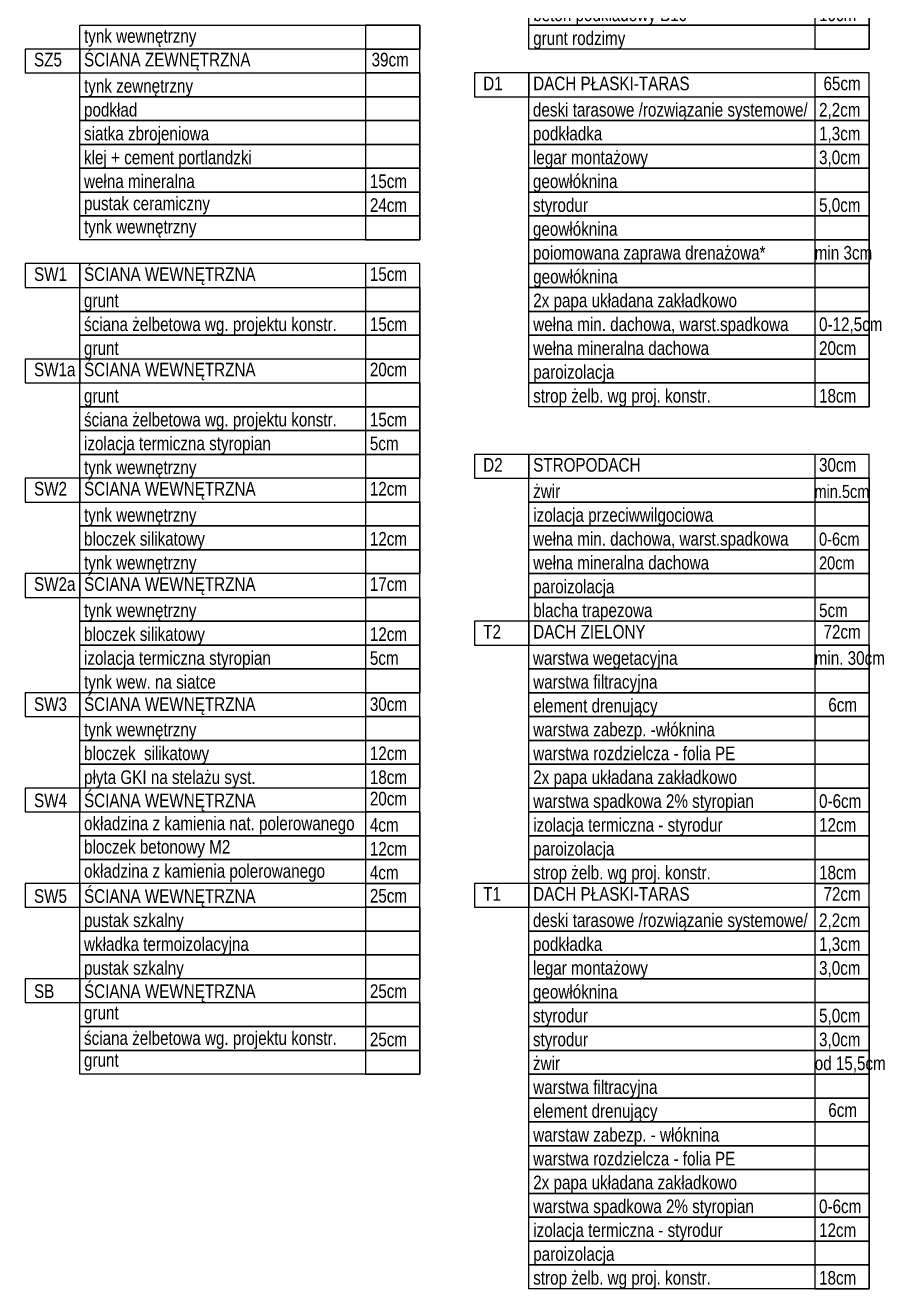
# Model space of a CAD drawing. Header units: millimetres. Extents: x 58205 to 122423, y 1055 to 94479.
# Drawn here: x 72986 to 73933, y 1055 to 2447 of the extents above; entities that cross this region are included whole.
import ezdxf

# ---------------------------------------------------------------- set-up
doc = ezdxf.new("R2010")
doc.units = ezdxf.units.MM
for name, color, linetype in [('+48_OPISY', 3, 'Continuous'), ('OPISY_ŚCIAN', 3, 'Continuous'), ('WYMIARY', 6, 'Continuous')]:
    doc.layers.add(name, color=color, linetype=linetype)
doc.styles.add('WRP_ARIAL', font='ARIAL.TTF', dxfattribs={"width": 0.8})

# ---------------------------------------------------------------- blocks, each defined once
blk = doc.blocks.new('SCIANY_TAB')
at = {"layer": 'OPISY_ŚCIAN', "ltscale": 5}
for points in [[(-20, 0), (0, 0), (0, 8.75), (-20, 8.75)], [(0, 0), (125, 0), (125, 8.75), (0, 8.75)], [(105, 0), (125, 0), (125, 8.75), (105, 8.75)]]:
    blk.add_lwpolyline(points, close=True, dxfattribs=at)
at = {"layer": 'OPISY_ŚCIAN', "ltscale": 5, "style": 'WRP_ARIAL', "width": 0.8}
for tag, p in [('SYM', (-16.78, 2.4)), ('OPIS', (3.22, 2.4)), ('WYM', (108.22, 2.4))]:
    blk.add_attdef(tag, p, '', height=5, dxfattribs=at)
blk = doc.blocks.new('SCIANY_WARS')
at = {"layer": 'OPISY_ŚCIAN', "ltscale": 5}
for points in [[(125, -8.75), (0, -8.75), (0, 0), (125, 0)], [(105, -8.75), (125, -8.75), (125, 0), (105, 0)]]:
    blk.add_lwpolyline(points, close=True, dxfattribs=at)
at = {"layer": 'OPISY_ŚCIAN', "ltscale": 5, "style": 'WRP_ARIAL', "width": 0.8}
for tag, p in [('WARSTWA', (1.59, -7.24)), ('GR', (106.59, -7.24))]:
    blk.add_attdef(tag, p, '', height=5, dxfattribs=at)

msp = doc.modelspace()

# ---------------------------------------------------------------- block references
at = {"layer": '+48_OPISY'}
ref = msp.add_blockref('SCIANY_WARS', (73045.809, 2446.728), dxfattribs=dict(at, xscale=2.999999999985448, yscale=3, zscale=3.000000000001328))
ref.add_attrib('WARSTWA', 'tynk wewnętrzny', (73050.574, 2427.479), dxfattribs={"layer": 'OPISY_ŚCIAN', "ltscale": 5, "height": 15, "style": 'WRP_ARIAL', "width": 0.8})
ref = msp.add_blockref('SCIANY_TAB', (73045.809, 2394.228), dxfattribs=dict(at, xscale=2.999999999985448, yscale=3, zscale=3.000000000001328))
ref.add_attrib('OPIS', 'ŚCIANA ZEWNĘTRZNA', (73050.574, 2401.428), dxfattribs={"layer": 'OPISY_ŚCIAN', "ltscale": 5, "height": 15, "style": 'WRP_ARIAL', "width": 0.8})
ref.add_attrib('SYM', 'SZ5', (72995.469, 2401.428), dxfattribs={"layer": 'OPISY_ŚCIAN', "ltscale": 5, "height": 15, "style": 'WRP_ARIAL', "width": 0.8})
ref.add_attrib('WYM', '39cm', (73367.477, 2401.428), dxfattribs={"layer": 'OPISY_ŚCIAN', "ltscale": 5, "height": 15, "style": 'WRP_ARIAL', "width": 0.8})
ref = msp.add_blockref('SCIANY_WARS', (73045.809, 2394.228), dxfattribs=dict(at, xscale=2.999999999985448, yscale=3, zscale=3.000000000001328))
ref.add_attrib('WARSTWA', 'tynk zewnętrzny', (73050.574, 2372.496), dxfattribs={"layer": 'OPISY_ŚCIAN', "ltscale": 5, "height": 15, "style": 'WRP_ARIAL', "width": 0.8})
ref = msp.add_blockref('SCIANY_WARS', (73045.809, 2367.978), dxfattribs=dict(at, xscale=2.999999999985448, yscale=3, zscale=3.000000000001328))
ref.add_attrib('WARSTWA', 'podkład', (73050.574, 2346.246), dxfattribs={"layer": 'OPISY_ŚCIAN', "ltscale": 5, "height": 15, "style": 'WRP_ARIAL', "width": 0.8})
ref = msp.add_blockref('SCIANY_WARS', (73045.809, 2341.728), dxfattribs=dict(at, xscale=2.999999999985448, yscale=3, zscale=3.000000000001328))
ref.add_attrib('WARSTWA', 'siatka zbrojeniowa', (73050.574, 2319.996), dxfattribs={"layer": 'OPISY_ŚCIAN', "ltscale": 5, "height": 15, "style": 'WRP_ARIAL', "width": 0.8})
ref = msp.add_blockref('SCIANY_WARS', (73045.809, 2315.478), dxfattribs=dict(at, xscale=2.999999999985448, yscale=3, zscale=3.000000000001328))
ref.add_attrib('WARSTWA', 'klej + cement portlandzki', (73050.574, 2293.746), dxfattribs={"layer": 'OPISY_ŚCIAN', "ltscale": 5, "height": 15, "style": 'WRP_ARIAL', "width": 0.8})
at = {"layer": '+48_OPISY', "xscale": 2.999999999985448, "yscale": 3}
for p, zscale, values in [((73045.809, 2289.228), 3.000000000001328, {'WARSTWA': 'wełna mineralna', 'GR': '15cm'}), ((73045.809, 2000.478), 2.999999999999896, {'WARSTWA': 'izolacja termiczna styropian', 'GR': '5cm'}), ((73045.809, 1895.478), 2.999999999999896, {'WARSTWA': 'bloczek silikatowy', 'GR': '12cm'}), ((73045.809, 1790.478), 2.999999999999896, {'WARSTWA': 'bloczek silikatowy', 'GR': '12cm'}), ((73045.809, 1764.228), 2.999999999999896, {'WARSTWA': 'izolacja termiczna styropian', 'GR': '5cm'}), ((73045.809, 1659.228), 2.999999999999896, {'WARSTWA': 'bloczek  silikatowy', 'GR': '12cm'}), ((73045.809, 1632.978), 2.999999999999896, {'WARSTWA': 'płyta GKI na stelażu syst.', 'GR': '18cm'})]:
    msp.add_blockref('SCIANY_WARS', p, dxfattribs=dict(at, zscale=zscale)).add_auto_attribs(values)
at = {"layer": '+48_OPISY'}
ref = msp.add_blockref('SCIANY_WARS', (73045.809, 2262.978), dxfattribs=dict(at, xscale=2.999999999985448, yscale=3, zscale=3.000000000001328))
ref.add_attrib('WARSTWA', 'pustak ceramiczny ', (73050.574, 2243.083), dxfattribs={"layer": 'OPISY_ŚCIAN', "ltscale": 5, "height": 15, "style": 'WRP_ARIAL', "width": 0.8})
ref.add_attrib('GR', '24cm', (73365.574, 2241.246), dxfattribs={"layer": 'OPISY_ŚCIAN', "ltscale": 5, "height": 15, "style": 'WRP_ARIAL', "width": 0.8})
ref = msp.add_blockref('SCIANY_WARS', (73045.809, 2236.728), dxfattribs=dict(at, xscale=2.999999999985448, yscale=3, zscale=3.000000000001328))
ref.add_attrib('WARSTWA', 'tynk wewnętrzny', (73050.574, 2217.479), dxfattribs={"layer": 'OPISY_ŚCIAN', "ltscale": 5, "height": 15, "style": 'WRP_ARIAL', "width": 0.8})
ref = msp.add_blockref('SCIANY_TAB', (73045.809, 2157.978), dxfattribs=dict(at, xscale=2.999999999985448, yscale=3, zscale=2.999999999999896))
ref.add_attrib('OPIS', 'ŚCIANA WEWNĘTRZNA', (73050.574, 2165.178), dxfattribs={"layer": 'OPISY_ŚCIAN', "ltscale": 5, "height": 15, "style": 'WRP_ARIAL', "width": 0.8})
ref.add_attrib('SYM', 'SW1', (72995.469, 2165.178), dxfattribs={"layer": 'OPISY_ŚCIAN', "ltscale": 5, "height": 15, "style": 'WRP_ARIAL', "width": 0.8})
ref.add_attrib('WYM', '15cm', (73365.574, 2165.178), dxfattribs={"layer": 'OPISY_ŚCIAN', "ltscale": 5, "height": 15, "style": 'WRP_ARIAL', "width": 0.8})
ref = msp.add_blockref('SCIANY_TAB', (73045.809, 2052.978), dxfattribs=dict(at, xscale=2.999999999985448, yscale=3, zscale=2.999999999999896))
ref.add_attrib('OPIS', 'ŚCIANA WEWNĘTRZNA', (73050.574, 2060.178), dxfattribs={"layer": 'OPISY_ŚCIAN', "ltscale": 5, "height": 15, "style": 'WRP_ARIAL', "width": 0.8})
ref.add_attrib('SYM', 'SW1a', (72995.469, 2060.178), dxfattribs={"layer": 'OPISY_ŚCIAN', "ltscale": 5, "height": 15, "style": 'WRP_ARIAL', "width": 0.8})
ref.add_attrib('WYM', '20cm', (73365.574, 2060.178), dxfattribs={"layer": 'OPISY_ŚCIAN', "ltscale": 5, "height": 15, "style": 'WRP_ARIAL', "width": 0.8})
ref = msp.add_blockref('SCIANY_WARS', (73045.809, 1974.228), dxfattribs=dict(at, xscale=2.999999999985448, yscale=3, zscale=3.00000000000112))
ref.add_attrib('WARSTWA', 'tynk wewnętrzny', (73050.574, 1952.496), dxfattribs={"layer": 'OPISY_ŚCIAN', "ltscale": 5, "height": 15, "style": 'WRP_ARIAL', "width": 0.8})
ref = msp.add_blockref('SCIANY_TAB', (73045.809, 1921.728), dxfattribs=dict(at, xscale=2.999999999985448, yscale=3, zscale=2.999999999999896))
ref.add_attrib('OPIS', 'ŚCIANA WEWNĘTRZNA', (73050.574, 1928.928), dxfattribs={"layer": 'OPISY_ŚCIAN', "ltscale": 5, "height": 15, "style": 'WRP_ARIAL', "width": 0.8})
ref.add_attrib('SYM', 'SW2', (72995.469, 1928.928), dxfattribs={"layer": 'OPISY_ŚCIAN', "ltscale": 5, "height": 15, "style": 'WRP_ARIAL', "width": 0.8})
ref.add_attrib('WYM', '12cm', (73365.574, 1928.928), dxfattribs={"layer": 'OPISY_ŚCIAN', "ltscale": 5, "height": 15, "style": 'WRP_ARIAL', "width": 0.8})
ref = msp.add_blockref('SCIANY_WARS', (73045.809, 1921.728), dxfattribs=dict(at, xscale=2.999999999985448, yscale=3, zscale=3.00000000000112))
ref.add_attrib('WARSTWA', 'tynk wewnętrzny', (73050.574, 1899.996), dxfattribs={"layer": 'OPISY_ŚCIAN', "ltscale": 5, "height": 15, "style": 'WRP_ARIAL', "width": 0.8})
ref = msp.add_blockref('SCIANY_WARS', (73045.809, 1869.228), dxfattribs=dict(at, xscale=2.999999999985448, yscale=3, zscale=3.00000000000112))
ref.add_attrib('WARSTWA', 'tynk wewnętrzny', (73050.574, 1847.496), dxfattribs={"layer": 'OPISY_ŚCIAN', "ltscale": 5, "height": 15, "style": 'WRP_ARIAL', "width": 0.8})
ref = msp.add_blockref('SCIANY_TAB', (73045.809, 1816.728), dxfattribs=dict(at, xscale=2.999999999985448, yscale=3, zscale=2.999999999999896))
ref.add_attrib('OPIS', 'ŚCIANA WEWNĘTRZNA', (73050.574, 1823.928), dxfattribs={"layer": 'OPISY_ŚCIAN', "ltscale": 5, "height": 15, "style": 'WRP_ARIAL', "width": 0.8})
ref.add_attrib('SYM', 'SW2a', (72995.469, 1823.928), dxfattribs={"layer": 'OPISY_ŚCIAN', "ltscale": 5, "height": 15, "style": 'WRP_ARIAL', "width": 0.8})
ref.add_attrib('WYM', '17cm', (73365.574, 1823.928), dxfattribs={"layer": 'OPISY_ŚCIAN', "ltscale": 5, "height": 15, "style": 'WRP_ARIAL', "width": 0.8})
ref = msp.add_blockref('SCIANY_WARS', (73045.809, 1816.728), dxfattribs=dict(at, xscale=2.999999999985448, yscale=3, zscale=3.00000000000112))
ref.add_attrib('WARSTWA', 'tynk wewnętrzny', (73050.574, 1794.996), dxfattribs={"layer": 'OPISY_ŚCIAN', "ltscale": 5, "height": 15, "style": 'WRP_ARIAL', "width": 0.8})
ref = msp.add_blockref('SCIANY_WARS', (73045.809, 1737.978), dxfattribs=dict(at, xscale=2.999999999985448, yscale=3, zscale=2.999999999999896))
ref.add_attrib('WARSTWA', 'tynk wew. na siatce', (73050.574, 1716.246), dxfattribs={"layer": 'OPISY_ŚCIAN', "ltscale": 5, "height": 15, "style": 'WRP_ARIAL', "width": 0.8})
ref = msp.add_blockref('SCIANY_TAB', (73045.809, 1685.478), dxfattribs=dict(at, xscale=2.999999999985448, yscale=3, zscale=2.999999999999896))
ref.add_attrib('OPIS', 'ŚCIANA WEWNĘTRZNA', (73050.574, 1691.678), dxfattribs={"layer": 'OPISY_ŚCIAN', "ltscale": 5, "height": 15, "style": 'WRP_ARIAL', "width": 0.8})
ref.add_attrib('SYM', 'SW3', (72995.469, 1691.678), dxfattribs={"layer": 'OPISY_ŚCIAN', "ltscale": 5, "height": 15, "style": 'WRP_ARIAL', "width": 0.8})
ref.add_attrib('WYM', '30cm', (73365.574, 1691.678), dxfattribs={"layer": 'OPISY_ŚCIAN', "ltscale": 5, "height": 15, "style": 'WRP_ARIAL', "width": 0.8})
ref = msp.add_blockref('SCIANY_WARS', (73045.809, 1685.478), dxfattribs=dict(at, xscale=2.999999999985448, yscale=3, zscale=2.999999999999896))
ref.add_attrib('WARSTWA', 'tynk wewnętrzny', (73050.574, 1663.746), dxfattribs={"layer": 'OPISY_ŚCIAN', "ltscale": 5, "height": 15, "style": 'WRP_ARIAL', "width": 0.8})
ref = msp.add_blockref('SCIANY_TAB', (73045.809, 1580.478), dxfattribs=dict(at, xscale=2.999999999985448, yscale=3, zscale=2.999999999999896))
ref.add_attrib('OPIS', 'ŚCIANA WEWNĘTRZNA', (73050.574, 1585.699), dxfattribs={"layer": 'OPISY_ŚCIAN', "ltscale": 5, "height": 15, "style": 'WRP_ARIAL', "width": 0.8})
ref.add_attrib('SYM', 'SW4', (72995.469, 1585.699), dxfattribs={"layer": 'OPISY_ŚCIAN', "ltscale": 5, "height": 15, "style": 'WRP_ARIAL', "width": 0.8})
ref.add_attrib('WYM', '20cm', (73365.574, 1587.678), dxfattribs={"layer": 'OPISY_ŚCIAN', "ltscale": 5, "height": 15, "style": 'WRP_ARIAL', "width": 0.8})
ref = msp.add_blockref('SCIANY_WARS', (73045.809, 1580.478), dxfattribs=dict(at, xscale=2.999999999985448, yscale=3, zscale=2.999999999999896))
ref.add_attrib('WARSTWA', 'okładzina z kamienia nat. polerowanego', (73050.574, 1560.399), dxfattribs={"layer": 'OPISY_ŚCIAN', "ltscale": 5, "height": 15, "style": 'WRP_ARIAL', "width": 0.8})
ref.add_attrib('GR', '4cm', (73365.574, 1558.746), dxfattribs={"layer": 'OPISY_ŚCIAN', "ltscale": 5, "height": 15, "style": 'WRP_ARIAL', "width": 0.8})
ref = msp.add_blockref('SCIANY_WARS', (73045.809, 1554.228), dxfattribs=dict(at, xscale=2.999999999985448, yscale=3, zscale=2.999999999999896))
ref.add_attrib('WARSTWA', 'bloczek betonowy M2', (73050.574, 1534.599), dxfattribs={"layer": 'OPISY_ŚCIAN', "ltscale": 5, "height": 15, "style": 'WRP_ARIAL', "width": 0.8})
ref.add_attrib('GR', '12cm', (73365.574, 1532.496), dxfattribs={"layer": 'OPISY_ŚCIAN', "ltscale": 5, "height": 15, "style": 'WRP_ARIAL', "width": 0.8})
ref = msp.add_blockref('SCIANY_WARS', (73045.809, 1527.978), dxfattribs=dict(at, xscale=2.999999999985448, yscale=3, zscale=2.999999999999896))
ref.add_attrib('WARSTWA', 'okładzina z kamienia polerowanego', (73050.574, 1508.003), dxfattribs={"layer": 'OPISY_ŚCIAN', "ltscale": 5, "height": 15, "style": 'WRP_ARIAL', "width": 0.8})
ref.add_attrib('GR', '4cm', (73365.574, 1506.246), dxfattribs={"layer": 'OPISY_ŚCIAN', "ltscale": 5, "height": 15, "style": 'WRP_ARIAL', "width": 0.8})
ref = msp.add_blockref('SCIANY_TAB', (73045.809, 1475.478), dxfattribs=dict(at, xscale=2.999999999985448, yscale=3, zscale=2.999999999999896))
ref.add_attrib('OPIS', 'ŚCIANA WEWNĘTRZNA', (73050.574, 1480.393), dxfattribs={"layer": 'OPISY_ŚCIAN', "ltscale": 5, "height": 15, "style": 'WRP_ARIAL', "width": 0.8})
ref.add_attrib('SYM', 'SW5', (72995.469, 1480.393), dxfattribs={"layer": 'OPISY_ŚCIAN', "ltscale": 5, "height": 15, "style": 'WRP_ARIAL', "width": 0.8})
ref.add_attrib('WYM', '25cm', (73365.574, 1480.663), dxfattribs={"layer": 'OPISY_ŚCIAN', "ltscale": 5, "height": 15, "style": 'WRP_ARIAL', "width": 0.8})
ref = msp.add_blockref('SCIANY_TAB', (73045.809, 1370.478), dxfattribs=dict(at, xscale=2.999999999985448, yscale=3, zscale=2.999999999999896))
ref.add_attrib('OPIS', 'ŚCIANA WEWNĘTRZNA', (73050.574, 1375.663), dxfattribs={"layer": 'OPISY_ŚCIAN', "ltscale": 5, "height": 15, "style": 'WRP_ARIAL', "width": 0.8})
ref.add_attrib('SYM', 'SB', (72995.469, 1375.663), dxfattribs={"layer": 'OPISY_ŚCIAN', "ltscale": 5, "height": 15, "style": 'WRP_ARIAL', "width": 0.8})
ref.add_attrib('WYM', '25cm', (73365.574, 1375.663), dxfattribs={"layer": 'OPISY_ŚCIAN', "ltscale": 5, "height": 15, "style": 'WRP_ARIAL', "width": 0.8})
at = {"layer": 'OPISY_ŚCIAN', "xscale": 2.999999999985448, "yscale": 3}
for p, zscale, values in [((73540.809, 2472.978), 2.999999999999792, {'WARSTWA': 'beton podkładowy B10', 'GR': '10cm'}), ((73045.809, 2131.728), 2.999999999999639, {'WARSTWA': 'ściana żelbetowa wg. projektu konstr.', 'GR': '15cm'}), ((73045.809, 2026.728), 2.999999999999639, {'WARSTWA': 'ściana żelbetowa wg. projektu konstr.', 'GR': '15cm'}), ((73540.809, 1816.728), 2.999999999999792, {'WARSTWA': 'blacha trapezowa', 'GR': '5cm'})]:
    msp.add_blockref('SCIANY_WARS', p, dxfattribs=dict(at, zscale=zscale)).add_auto_attribs(values)
at = {"layer": 'OPISY_ŚCIAN'}
ref = msp.add_blockref('SCIANY_WARS', (73540.809, 2446.728), dxfattribs=dict(at, xscale=2.999999999985448, yscale=3, zscale=2.999999999999792))
ref.add_attrib('WARSTWA', 'grunt rodzimy', (73545.574, 2424.996), dxfattribs={"ltscale": 5, "height": 15, "style": 'WRP_ARIAL', "width": 0.8})
ref = msp.add_blockref('SCIANY_WARS', (73045.809, 2157.978), dxfattribs=dict(at, xscale=2.999999999985448, yscale=3, zscale=2.999999999999792))
ref.add_attrib('WARSTWA', 'grunt', (73050.574, 2136.246), dxfattribs={"ltscale": 5, "height": 15, "style": 'WRP_ARIAL', "width": 0.8})
ref = msp.add_blockref('SCIANY_WARS', (73045.809, 2105.478), dxfattribs=dict(at, xscale=2.999999999985448, yscale=3, zscale=2.999999999999792))
ref.add_attrib('WARSTWA', 'grunt ', (73050.574, 2083.746), dxfattribs={"ltscale": 5, "height": 15, "style": 'WRP_ARIAL', "width": 0.8})
ref = msp.add_blockref('SCIANY_WARS', (73045.809, 2052.978), dxfattribs=dict(at, xscale=2.999999999985448, yscale=3, zscale=2.999999999999792))
ref.add_attrib('WARSTWA', 'grunt', (73050.574, 2031.246), dxfattribs={"ltscale": 5, "height": 15, "style": 'WRP_ARIAL', "width": 0.8})
ref = msp.add_blockref('SCIANY_TAB', (73540.809, 1947.978), dxfattribs=dict(at, xscale=2.999999999985448, yscale=3, zscale=2.999999999999792))
ref.add_attrib('OPIS', 'STROPODACH', (73545.574, 1955.178), dxfattribs={"ltscale": 5, "height": 15, "style": 'WRP_ARIAL', "width": 0.8})
ref.add_attrib('SYM', 'D2', (73490.469, 1955.178), dxfattribs={"ltscale": 5, "height": 15, "style": 'WRP_ARIAL', "width": 0.8})
ref.add_attrib('WYM', '30cm', (73860.574, 1955.178), dxfattribs={"ltscale": 5, "height": 15, "style": 'WRP_ARIAL', "width": 0.8})
ref = msp.add_blockref('SCIANY_WARS', (73540.809, 1947.978), dxfattribs=dict(at, xscale=2.999999999985448, yscale=3, zscale=2.999999999999792))
ref.add_attrib('WARSTWA', 'żwir', (73545.574, 1926.246), dxfattribs={"ltscale": 5, "height": 15, "style": 'WRP_ARIAL', "width": 0.8})
ref.add_attrib('GR', 'min.5cm', (73855.49, 1926.246), dxfattribs={"ltscale": 5, "height": 14.3464, "style": 'WRP_ARIAL', "width": 0.8})
ref = msp.add_blockref('SCIANY_WARS', (73540.809, 1921.728), dxfattribs=dict(at, xscale=2.999999999985448, yscale=3, zscale=2.999999999999792))
ref.add_attrib('WARSTWA', 'izolacja przeciwwilgociowa', (73545.574, 1899.996), dxfattribs={"ltscale": 5, "height": 15, "style": 'WRP_ARIAL', "width": 0.8})
ref = msp.add_blockref('SCIANY_WARS', (73540.809, 1895.478), dxfattribs=dict(at, xscale=2.999999999985448, yscale=3, zscale=2.999999999999792))
ref.add_attrib('WARSTWA', 'wełna min. dachowa, warst.spadkowa', (73545.574, 1873.746), dxfattribs={"ltscale": 5, "height": 15, "style": 'WRP_ARIAL', "width": 0.8})
ref.add_attrib('GR', '0-6cm', (73860.574, 1873.746), dxfattribs={"ltscale": 5, "height": 14.3464, "style": 'WRP_ARIAL', "width": 0.8})
ref = msp.add_blockref('SCIANY_WARS', (73540.809, 1869.228), dxfattribs=dict(at, xscale=2.999999999985448, yscale=3, zscale=2.999999999999792))
ref.add_attrib('WARSTWA', 'wełna mineralna dachowa', (73545.574, 1847.496), dxfattribs={"ltscale": 5, "height": 15, "style": 'WRP_ARIAL', "width": 0.8})
ref.add_attrib('GR', '20cm', (73860.574, 1847.496), dxfattribs={"ltscale": 5, "height": 14.3464, "style": 'WRP_ARIAL', "width": 0.8})
ref = msp.add_blockref('SCIANY_WARS', (73540.809, 1842.978), dxfattribs=dict(at, xscale=2.999999999985448, yscale=3, zscale=2.999999999999792))
ref.add_attrib('WARSTWA', 'paroizolacja', (73545.574, 1821.246), dxfattribs={"ltscale": 5, "height": 15, "style": 'WRP_ARIAL', "width": 0.8})
ref = msp.add_blockref('SCIANY_WARS', (73045.809, 1475.478), dxfattribs=dict(at, xscale=2.999999999985448, yscale=2.999999999996362, zscale=2.999999999996712))
ref.add_attrib('WARSTWA', 'pustak szkalny ', (73050.574, 1453.746), dxfattribs={"ltscale": 5, "height": 15, "style": 'WRP_ARIAL', "width": 0.8})
ref = msp.add_blockref('SCIANY_WARS', (73045.809, 1449.228), dxfattribs=dict(at, xscale=2.999999999985448, yscale=2.999999999996362, zscale=2.999999999996712))
ref.add_attrib('WARSTWA', 'wkładka termoizolacyjna', (73050.574, 1427.496), dxfattribs={"ltscale": 5, "height": 15, "style": 'WRP_ARIAL', "width": 0.8})
ref = msp.add_blockref('SCIANY_WARS', (73045.809, 1422.978), dxfattribs=dict(at, xscale=2.999999999985448, yscale=2.999999999996362, zscale=2.999999999996712))
ref.add_attrib('WARSTWA', 'pustak szkalny', (73050.574, 1401.246), dxfattribs={"ltscale": 5, "height": 15, "style": 'WRP_ARIAL', "width": 0.8})
ref = msp.add_blockref('SCIANY_WARS', (73045.809, 1370.478), dxfattribs=dict(at, xscale=2.999999999985448, yscale=3, zscale=2.999999999999792))
ref.add_attrib('WARSTWA', 'grunt', (73050.574, 1351.985), dxfattribs={"ltscale": 5, "height": 15, "style": 'WRP_ARIAL', "width": 0.8})
ref = msp.add_blockref('SCIANY_WARS', (73045.809, 1344.228), dxfattribs=dict(at, xscale=2.999999999985448, yscale=3, zscale=2.999999999999639))
ref.add_attrib('WARSTWA', 'ściana żelbetowa wg. projektu konstr.', (73050.574, 1324.009), dxfattribs={"ltscale": 5, "height": 15, "style": 'WRP_ARIAL', "width": 0.8})
ref.add_attrib('GR', '25cm', (73365.574, 1322.496), dxfattribs={"ltscale": 5, "height": 15, "style": 'WRP_ARIAL', "width": 0.8})
ref = msp.add_blockref('SCIANY_WARS', (73045.809, 1317.978), dxfattribs=dict(at, xscale=2.999999999985448, yscale=3, zscale=2.999999999999792))
ref.add_attrib('WARSTWA', 'grunt ', (73050.574, 1299.937), dxfattribs={"ltscale": 5, "height": 15, "style": 'WRP_ARIAL', "width": 0.8})
at = {"layer": 'WYMIARY'}
ref = msp.add_blockref('SCIANY_TAB', (73540.809, 2367.978), dxfattribs=dict(at, xscale=2.999999999985448, yscale=3, zscale=2.999999999999792))
ref.add_attrib('OPIS', 'DACH PŁASKI-TARAS', (73545.574, 2375.178), dxfattribs={"layer": 'OPISY_ŚCIAN', "ltscale": 5, "height": 15, "style": 'WRP_ARIAL', "width": 0.8})
ref.add_attrib('SYM', 'D1', (73490.469, 2375.178), dxfattribs={"layer": 'OPISY_ŚCIAN', "ltscale": 5, "height": 15, "style": 'WRP_ARIAL', "width": 0.8})
ref.add_attrib('WYM', '65cm', (73865.469, 2375.178), dxfattribs={"layer": 'OPISY_ŚCIAN', "ltscale": 5, "height": 15, "style": 'WRP_ARIAL', "width": 0.8})
ref = msp.add_blockref('SCIANY_WARS', (73540.809, 2367.978), dxfattribs=dict(at, xscale=2.999999999985448, yscale=3, zscale=2.999999999999792))
ref.add_attrib('WARSTWA', 'deski tarasowe /rozwiązanie systemowe/', (73545.3, 2346.246), dxfattribs={"layer": 'OPISY_ŚCIAN', "ltscale": 5, "height": 15, "style": 'WRP_ARIAL', "width": 0.8})
ref.add_attrib('GR', '2,2cm', (73860.574, 2346.246), dxfattribs={"layer": 'OPISY_ŚCIAN', "ltscale": 5, "height": 15, "style": 'WRP_ARIAL', "width": 0.8})
ref = msp.add_blockref('SCIANY_WARS', (73540.809, 2341.728), dxfattribs=dict(at, xscale=2.999999999985448, yscale=3, zscale=2.999999999999792))
ref.add_attrib('WARSTWA', 'podkładka', (73545.3, 2319.996), dxfattribs={"layer": 'OPISY_ŚCIAN', "ltscale": 5, "height": 15, "style": 'WRP_ARIAL', "width": 0.8})
ref.add_attrib('GR', '1,3cm', (73860.574, 2319.996), dxfattribs={"layer": 'OPISY_ŚCIAN', "ltscale": 5, "height": 15, "style": 'WRP_ARIAL', "width": 0.8})
ref = msp.add_blockref('SCIANY_WARS', (73540.809, 2315.478), dxfattribs=dict(at, xscale=2.999999999985448, yscale=3, zscale=2.999999999999792))
ref.add_attrib('WARSTWA', 'legar montażowy', (73545.3, 2293.746), dxfattribs={"layer": 'OPISY_ŚCIAN', "ltscale": 5, "height": 15, "style": 'WRP_ARIAL', "width": 0.8})
ref.add_attrib('GR', '3,0cm', (73860.574, 2293.746), dxfattribs={"layer": 'OPISY_ŚCIAN', "ltscale": 5, "height": 15, "style": 'WRP_ARIAL', "width": 0.8})
ref = msp.add_blockref('SCIANY_WARS', (73540.809, 2289.228), dxfattribs=dict(at, xscale=2.999999999985448, yscale=3, zscale=2.999999999999792))
ref.add_attrib('WARSTWA', 'geowłóknina', (73545.3, 2267.496), dxfattribs={"layer": 'OPISY_ŚCIAN', "ltscale": 5, "height": 15, "style": 'WRP_ARIAL', "width": 0.8})
ref = msp.add_blockref('SCIANY_WARS', (73540.809, 2262.978), dxfattribs=dict(at, xscale=2.999999999985448, yscale=3, zscale=2.999999999999792))
ref.add_attrib('WARSTWA', 'styrodur ', (73545.3, 2241.246), dxfattribs={"layer": 'OPISY_ŚCIAN', "ltscale": 5, "height": 15, "style": 'WRP_ARIAL', "width": 0.8})
ref.add_attrib('GR', '5,0cm', (73860.574, 2241.246), dxfattribs={"layer": 'OPISY_ŚCIAN', "ltscale": 5, "height": 15, "style": 'WRP_ARIAL', "width": 0.8})
ref = msp.add_blockref('SCIANY_WARS', (73540.809, 2236.728), dxfattribs=dict(at, xscale=2.999999999985448, yscale=3, zscale=2.999999999999792))
ref.add_attrib('WARSTWA', 'geowłóknina', (73545.3, 2214.996), dxfattribs={"layer": 'OPISY_ŚCIAN', "ltscale": 5, "height": 15, "style": 'WRP_ARIAL', "width": 0.8})
ref = msp.add_blockref('SCIANY_WARS', (73540.809, 2210.478), dxfattribs=dict(at, xscale=2.999999999985448, yscale=3, zscale=2.999999999999792))
ref.add_attrib('WARSTWA', 'poiomowana zaprawa drenażowa*', (73545.3, 2188.746), dxfattribs={"layer": 'OPISY_ŚCIAN', "ltscale": 5, "height": 15, "style": 'WRP_ARIAL', "width": 0.8})
ref.add_attrib('GR', 'min 3cm', (73855.809, 2188.746), dxfattribs={"layer": 'OPISY_ŚCIAN', "ltscale": 5, "height": 15, "style": 'WRP_ARIAL', "width": 0.8})
ref = msp.add_blockref('SCIANY_WARS', (73540.809, 2184.228), dxfattribs=dict(at, xscale=2.999999999985448, yscale=3, zscale=2.999999999999792))
ref.add_attrib('WARSTWA', 'geowłóknina', (73545.574, 2162.496), dxfattribs={"layer": 'OPISY_ŚCIAN', "ltscale": 5, "height": 15, "style": 'WRP_ARIAL', "width": 0.8})
ref = msp.add_blockref('SCIANY_WARS', (73540.809, 2157.978), dxfattribs=dict(at, xscale=2.999999999985448, yscale=3, zscale=2.999999999999792))
ref.add_attrib('WARSTWA', '2x papa układana zakładkowo', (73545.574, 2136.246), dxfattribs={"layer": 'OPISY_ŚCIAN', "ltscale": 5, "height": 15, "style": 'WRP_ARIAL', "width": 0.8})
at = {"layer": 'WYMIARY', "xscale": 2.999999999985448, "yscale": 3, "zscale": 2.999999999999792}
for p, values in [((73540.809, 2131.728), {'WARSTWA': 'wełna min. dachowa, warst.spadkowa', 'GR': '0-12,5cm'}), ((73540.809, 2105.478), {'WARSTWA': 'wełna mineralna dachowa', 'GR': '20cm'}), ((73540.809, 2052.978), {'WARSTWA': 'strop żelb. wg proj. konstr.', 'GR': '18cm'}), ((73540.809, 1606.728), {'WARSTWA': 'warstwa spadkowa 2% styropian', 'GR': '0-6cm'}), ((73540.809, 1580.478), {'WARSTWA': 'izolacja termiczna - styrodur ', 'GR': '12cm'}), ((73540.809, 1527.978), {'WARSTWA': 'strop żelb. wg proj. konstr.', 'GR': '18cm'}), ((73540.809, 1160.478), {'WARSTWA': 'warstwa spadkowa 2% styropian', 'GR': '0-6cm'}), ((73540.809, 1134.228), {'WARSTWA': 'izolacja termiczna - styrodur', 'GR': '12cm'}), ((73540.809, 1081.728), {'WARSTWA': 'strop żelb. wg proj. konstr.', 'GR': '18cm'})]:
    msp.add_blockref('SCIANY_WARS', p, dxfattribs=at).add_auto_attribs(values)
at = {"layer": 'WYMIARY'}
ref = msp.add_blockref('SCIANY_WARS', (73540.809, 2079.228), dxfattribs=dict(at, xscale=2.999999999985448, yscale=3, zscale=2.999999999999792))
ref.add_attrib('WARSTWA', 'paroizolacja', (73545.574, 2057.496), dxfattribs={"layer": 'OPISY_ŚCIAN', "ltscale": 5, "height": 15, "style": 'WRP_ARIAL', "width": 0.8})
ref = msp.add_blockref('SCIANY_TAB', (73540.809, 1764.228), dxfattribs=dict(at, xscale=2.999999999985448, yscale=3, zscale=2.999999999999792))
ref.add_attrib('OPIS', 'DACH ZIELONY', (73545.574, 1771.428), dxfattribs={"layer": 'OPISY_ŚCIAN', "ltscale": 5, "height": 15, "style": 'WRP_ARIAL', "width": 0.8})
ref.add_attrib('SYM', 'T2', (73490.469, 1771.428), dxfattribs={"layer": 'OPISY_ŚCIAN', "ltscale": 5, "height": 15, "style": 'WRP_ARIAL', "width": 0.8})
ref.add_attrib('WYM', '72cm', (73865.469, 1771.428), dxfattribs={"layer": 'OPISY_ŚCIAN', "ltscale": 5, "height": 15, "style": 'WRP_ARIAL', "width": 0.8})
ref = msp.add_blockref('SCIANY_WARS', (73540.809, 1764.228), dxfattribs=dict(at, xscale=2.999999999985448, yscale=3, zscale=2.999999999999792))
ref.add_attrib('WARSTWA', 'warstwa wegetacyjna ', (73545.3, 1742.496), dxfattribs={"layer": 'OPISY_ŚCIAN', "ltscale": 5, "height": 15, "style": 'WRP_ARIAL', "width": 0.8})
ref.add_attrib('GR', 'min. 30cm', (73855.809, 1742.496), dxfattribs={"layer": 'OPISY_ŚCIAN', "ltscale": 5, "height": 15, "style": 'WRP_ARIAL', "width": 0.8})
ref = msp.add_blockref('SCIANY_WARS', (73540.809, 1737.978), dxfattribs=dict(at, xscale=2.999999999985448, yscale=3, zscale=2.999999999999792))
ref.add_attrib('WARSTWA', 'warstwa filtracyjna ', (73545.574, 1716.246), dxfattribs={"layer": 'OPISY_ŚCIAN', "ltscale": 5, "height": 15, "style": 'WRP_ARIAL', "width": 0.8})
ref = msp.add_blockref('SCIANY_WARS', (73540.809, 1711.728), dxfattribs=dict(at, xscale=2.999999999985448, yscale=3, zscale=2.999999999999792))
ref.add_attrib('WARSTWA', 'element drenujący', (73545.574, 1689.996), dxfattribs={"layer": 'OPISY_ŚCIAN', "ltscale": 5, "height": 15, "style": 'WRP_ARIAL', "width": 0.8})
ref.add_attrib('GR', '6cm', (73870.797, 1690.991), dxfattribs={"layer": 'OPISY_ŚCIAN', "ltscale": 5, "height": 15, "style": 'WRP_ARIAL', "width": 0.8})
ref = msp.add_blockref('SCIANY_WARS', (73540.809, 1685.478), dxfattribs=dict(at, xscale=2.999999999985448, yscale=3, zscale=2.999999999999792))
ref.add_attrib('WARSTWA', 'warstwa zabezp. -włóknina ', (73545.574, 1663.746), dxfattribs={"layer": 'OPISY_ŚCIAN', "ltscale": 5, "height": 15, "style": 'WRP_ARIAL', "width": 0.8})
ref = msp.add_blockref('SCIANY_WARS', (73540.809, 1659.228), dxfattribs=dict(at, xscale=2.999999999985448, yscale=3, zscale=2.999999999999792))
ref.add_attrib('WARSTWA', 'warstwa rozdzielcza - folia PE', (73545.574, 1637.496), dxfattribs={"layer": 'OPISY_ŚCIAN', "ltscale": 5, "height": 15, "style": 'WRP_ARIAL', "width": 0.8})
ref = msp.add_blockref('SCIANY_WARS', (73540.809, 1632.978), dxfattribs=dict(at, xscale=2.999999999985448, yscale=3, zscale=2.999999999999792))
ref.add_attrib('WARSTWA', '2x papa układana zakładkowo', (73545.574, 1611.246), dxfattribs={"layer": 'OPISY_ŚCIAN', "ltscale": 5, "height": 15, "style": 'WRP_ARIAL', "width": 0.8})
ref = msp.add_blockref('SCIANY_WARS', (73540.809, 1554.228), dxfattribs=dict(at, xscale=2.999999999985448, yscale=3, zscale=2.999999999999792))
ref.add_attrib('WARSTWA', 'paroizolacja', (73545.574, 1532.496), dxfattribs={"layer": 'OPISY_ŚCIAN', "ltscale": 5, "height": 15, "style": 'WRP_ARIAL', "width": 0.8})
ref = msp.add_blockref('SCIANY_TAB', (73540.809, 1475.478), dxfattribs=dict(at, xscale=2.999999999985448, yscale=3, zscale=2.999999999999792))
ref.add_attrib('OPIS', 'DACH PŁASKI-TARAS', (73545.574, 1482.678), dxfattribs={"layer": 'OPISY_ŚCIAN', "ltscale": 5, "height": 15, "style": 'WRP_ARIAL', "width": 0.8})
ref.add_attrib('SYM', 'T1', (73490.469, 1482.678), dxfattribs={"layer": 'OPISY_ŚCIAN', "ltscale": 5, "height": 15, "style": 'WRP_ARIAL', "width": 0.8})
ref.add_attrib('WYM', '72cm', (73865.469, 1482.678), dxfattribs={"layer": 'OPISY_ŚCIAN', "ltscale": 5, "height": 15, "style": 'WRP_ARIAL', "width": 0.8})
ref = msp.add_blockref('SCIANY_WARS', (73540.809, 1475.478), dxfattribs=dict(at, xscale=2.999999999985448, yscale=3, zscale=2.999999999999792))
ref.add_attrib('WARSTWA', 'deski tarasowe /rozwiązanie systemowe/', (73545.3, 1453.746), dxfattribs={"layer": 'OPISY_ŚCIAN', "ltscale": 5, "height": 15, "style": 'WRP_ARIAL', "width": 0.8})
ref.add_attrib('GR', '2,2cm', (73860.574, 1453.746), dxfattribs={"layer": 'OPISY_ŚCIAN', "ltscale": 5, "height": 15, "style": 'WRP_ARIAL', "width": 0.8})
ref = msp.add_blockref('SCIANY_WARS', (73540.809, 1449.228), dxfattribs=dict(at, xscale=2.999999999985448, yscale=3, zscale=2.999999999999792))
ref.add_attrib('WARSTWA', 'podkładka', (73545.3, 1427.496), dxfattribs={"layer": 'OPISY_ŚCIAN', "ltscale": 5, "height": 15, "style": 'WRP_ARIAL', "width": 0.8})
ref.add_attrib('GR', '1,3cm', (73860.574, 1427.496), dxfattribs={"layer": 'OPISY_ŚCIAN', "ltscale": 5, "height": 15, "style": 'WRP_ARIAL', "width": 0.8})
ref = msp.add_blockref('SCIANY_WARS', (73540.809, 1422.978), dxfattribs=dict(at, xscale=2.999999999985448, yscale=3, zscale=2.999999999999792))
ref.add_attrib('WARSTWA', 'legar montażowy', (73545.3, 1401.246), dxfattribs={"layer": 'OPISY_ŚCIAN', "ltscale": 5, "height": 15, "style": 'WRP_ARIAL', "width": 0.8})
ref.add_attrib('GR', '3,0cm', (73860.574, 1401.246), dxfattribs={"layer": 'OPISY_ŚCIAN', "ltscale": 5, "height": 15, "style": 'WRP_ARIAL', "width": 0.8})
ref = msp.add_blockref('SCIANY_WARS', (73540.809, 1396.728), dxfattribs=dict(at, xscale=2.999999999985448, yscale=3, zscale=2.999999999999792))
ref.add_attrib('WARSTWA', 'geowłóknina', (73545.3, 1374.996), dxfattribs={"layer": 'OPISY_ŚCIAN', "ltscale": 5, "height": 15, "style": 'WRP_ARIAL', "width": 0.8})
ref = msp.add_blockref('SCIANY_WARS', (73540.809, 1370.478), dxfattribs=dict(at, xscale=2.999999999985448, yscale=3, zscale=2.999999999999792))
ref.add_attrib('WARSTWA', 'styrodur ', (73545.3, 1348.746), dxfattribs={"layer": 'OPISY_ŚCIAN', "ltscale": 5, "height": 15, "style": 'WRP_ARIAL', "width": 0.8})
ref.add_attrib('GR', '5,0cm', (73860.574, 1348.746), dxfattribs={"layer": 'OPISY_ŚCIAN', "ltscale": 5, "height": 15, "style": 'WRP_ARIAL', "width": 0.8})
ref = msp.add_blockref('SCIANY_WARS', (73540.809, 1344.228), dxfattribs=dict(at, xscale=2.999999999985448, yscale=3, zscale=2.999999999999792))
ref.add_attrib('WARSTWA', 'styrodur ', (73545.3, 1322.496), dxfattribs={"layer": 'OPISY_ŚCIAN', "ltscale": 5, "height": 15, "style": 'WRP_ARIAL', "width": 0.8})
ref.add_attrib('GR', '3,0cm', (73860.574, 1322.496), dxfattribs={"layer": 'OPISY_ŚCIAN', "ltscale": 5, "height": 15, "style": 'WRP_ARIAL', "width": 0.8})
ref = msp.add_blockref('SCIANY_WARS', (73540.809, 1317.978), dxfattribs=dict(at, xscale=2.999999999985448, yscale=3, zscale=2.999999999999792))
ref.add_attrib('WARSTWA', 'żwir', (73545.3, 1296.246), dxfattribs={"layer": 'OPISY_ŚCIAN', "ltscale": 5, "height": 15, "style": 'WRP_ARIAL', "width": 0.8})
ref.add_attrib('GR', 'od 15,5cm', (73855.809, 1296.246), dxfattribs={"layer": 'OPISY_ŚCIAN', "ltscale": 5, "height": 15, "style": 'WRP_ARIAL', "width": 0.8})
ref = msp.add_blockref('SCIANY_WARS', (73540.809, 1291.728), dxfattribs=dict(at, xscale=2.999999999985448, yscale=3, zscale=2.999999999999792))
ref.add_attrib('WARSTWA', 'warstwa filtracyjna', (73545.574, 1269.996), dxfattribs={"layer": 'OPISY_ŚCIAN', "ltscale": 5, "height": 15, "style": 'WRP_ARIAL', "width": 0.8})
ref = msp.add_blockref('SCIANY_WARS', (73540.809, 1265.478), dxfattribs=dict(at, xscale=2.999999999985448, yscale=3, zscale=2.999999999999792))
ref.add_attrib('WARSTWA', 'element drenujący ', (73545.574, 1243.746), dxfattribs={"layer": 'OPISY_ŚCIAN', "ltscale": 5, "height": 15, "style": 'WRP_ARIAL', "width": 0.8})
ref.add_attrib('GR', '6cm', (73870.797, 1244.741), dxfattribs={"layer": 'OPISY_ŚCIAN', "ltscale": 5, "height": 15, "style": 'WRP_ARIAL', "width": 0.8})
ref = msp.add_blockref('SCIANY_WARS', (73540.809, 1239.228), dxfattribs=dict(at, xscale=2.999999999985448, yscale=3, zscale=2.999999999999792))
ref.add_attrib('WARSTWA', 'warstaw zabezp. - włóknina ', (73545.574, 1217.496), dxfattribs={"layer": 'OPISY_ŚCIAN', "ltscale": 5, "height": 15, "style": 'WRP_ARIAL', "width": 0.8})
ref = msp.add_blockref('SCIANY_WARS', (73540.809, 1212.978), dxfattribs=dict(at, xscale=2.999999999985448, yscale=3, zscale=2.999999999999792))
ref.add_attrib('WARSTWA', 'warstwa rozdzielcza - folia PE', (73545.574, 1191.246), dxfattribs={"layer": 'OPISY_ŚCIAN', "ltscale": 5, "height": 15, "style": 'WRP_ARIAL', "width": 0.8})
ref = msp.add_blockref('SCIANY_WARS', (73540.809, 1186.728), dxfattribs=dict(at, xscale=2.999999999985448, yscale=3, zscale=2.999999999999792))
ref.add_attrib('WARSTWA', '2x papa układana zakładkowo', (73545.574, 1164.996), dxfattribs={"layer": 'OPISY_ŚCIAN', "ltscale": 5, "height": 15, "style": 'WRP_ARIAL', "width": 0.8})
ref = msp.add_blockref('SCIANY_WARS', (73540.809, 1107.978), dxfattribs=dict(at, xscale=2.999999999985448, yscale=3, zscale=2.999999999999792))
ref.add_attrib('WARSTWA', 'paroizolacja', (73545.574, 1086.246), dxfattribs={"layer": 'OPISY_ŚCIAN', "ltscale": 5, "height": 15, "style": 'WRP_ARIAL', "width": 0.8})

doc.saveas('drawing.dxf')
